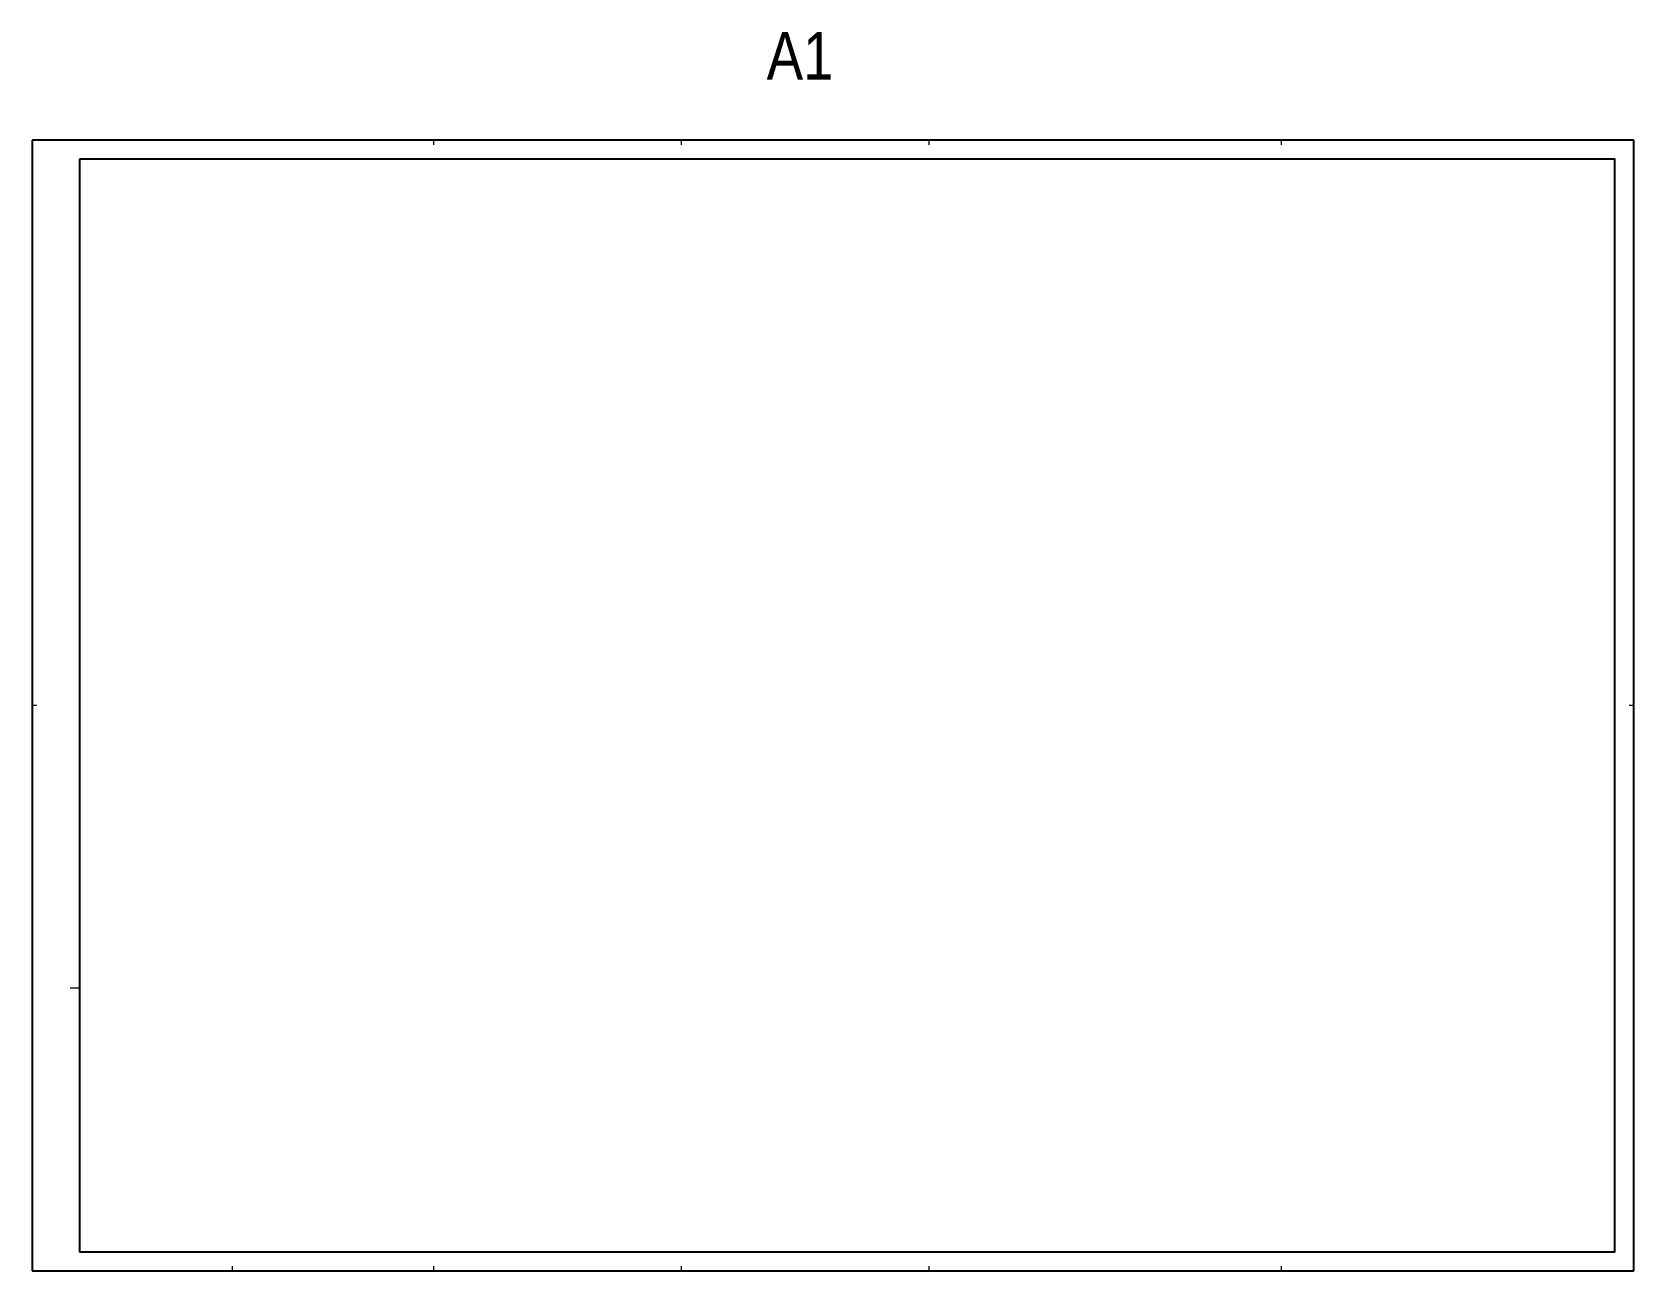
# Model space of a CAD drawing. Header units: metres. Extents: x 2113 to 5678, y -2764 to 956.
# Drawn here: x 4062.3 to 4146.4, y -1557.4 to -1492.3 of the extents above; entities that cross this region are included whole.
import ezdxf

# ---------------------------------------------------------------- set-up
doc = ezdxf.new("R2010")
doc.units = ezdxf.units.M
doc.header["$MEASUREMENT"] = 0
doc.layers.add('Marcas Prancha', color=254, linetype='Continuous', lineweight=5)
doc.styles.get("Standard").update_dxf_attribs({"font": 'arial.ttf'})

# ---------------------------------------------------------------- blocks, each defined once
blk = doc.blocks.new('A1Marcação')
for p, q in [((-643.49, 484.48), (-1484.49, 484.48)), ((-1484.49, 484.48), (-1484.49, -109.52)), ((-643.49, -109.52), (-643.49, 484.48)), ((-1484.49, -109.52), (-643.49, -109.52))]:
    blk.add_line(p, q)
for points in [[(-1459.49, 474.48), (-1459.49, -99.52)], [(-1459.49, -99.52), (-653.49, -99.52), (-653.49, 474.48), (-1459.49, 474.48)]]:
    blk.add_lwpolyline(points)
at = {"layer": 'Marcas Prancha'}
for p, q in [((-1273.49, 481.98), (-1273.49, 484.48)), ((-1143.49, 481.98), (-1143.49, 484.48)), ((-1013.49, 481.98), (-1013.49, 484.48)), ((-828.49, 481.98), (-828.49, 484.48)), ((-1481.99, 187.48), (-1484.49, 187.48)), ((-643.49, 187.48), (-645.99, 187.48)), ((-1459.49, 38.98), (-1464.49, 38.98)), ((-1379.49, -107.02), (-1379.49, -109.52)), ((-1273.49, -109.52), (-1273.49, -107.02)), ((-1143.49, -109.52), (-1143.49, -107.02)), ((-1013.49, -109.52), (-1013.49, -107.02)), ((-828.49, -109.52), (-828.49, -107.02))]:
    blk.add_line(p, q, dxfattribs=at)
at = {"insert": (-1098.8, 541.3), "char_height": 25, "attachment_point": 1}
blk.add_mtext_dynamic_manual_height_columns('{\\fDalelands Uncial Condensed|b0|i0|c0|p2;A1}', width=130.3098, gutter_width=12.5, heights=[0], dxfattribs=at)

msp = doc.modelspace()

# ---------------------------------------------------------------- block references
at = {"xscale": 0.1, "yscale": 0.1, "zscale": 0.1}
msp.add_blockref('A1Marcação', (4210.794, -1546.451), dxfattribs=at)

doc.saveas('drawing.dxf')
